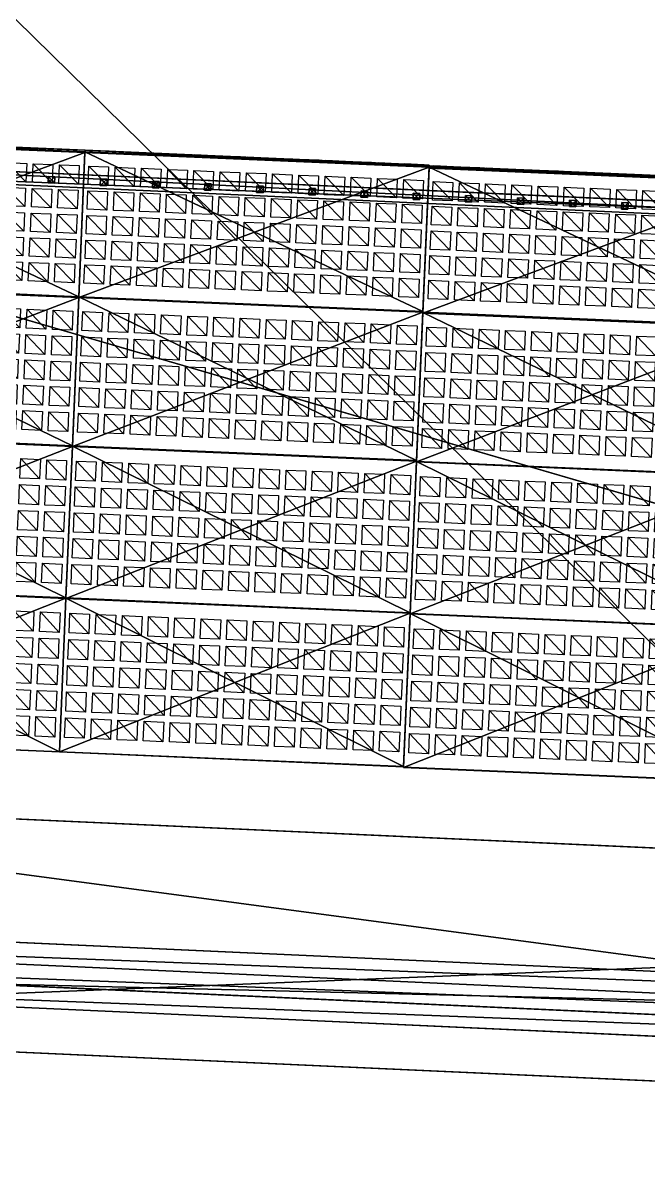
# Model space of a CAD drawing. Extents: x -372 to 678, y -263 to 741.
# Drawn here: x -68.9 to -64.06, y 77.26 to 86.15 of the extents above; entities that cross this region are included whole.
import ezdxf

# ---------------------------------------------------------------- set-up
doc = ezdxf.new("R2010")
doc.units = 0
doc.header["$LTSCALE"] = 0.0254
doc.layers.get('0').update_dxf_attribs({"linetype": 'CONTINUOUS'})
doc.layers.add('LOCATION_SNAPSHOT', color=144, linetype='CONTINUOUS')
doc.layers.add('LOCATION_TERRAIN', color=36, linetype='CONTINUOUS')

# ---------------------------------------------------------------- blocks, each defined once
blk = doc.blocks.new('SOLARCELL')
at = {"color": 0}
for p, q in [((0, 0), (0, 0.1524)), ((0, 0.1524), (0.1524, 0.1524)), ((0.1524, 0.1524), (0.1524, 0)), ((0.1524, 0), (0, 0))]:
    blk.add_line(p, q, dxfattribs=at)
mesh = blk.add_polyface(dxfattribs=at)
corners = [(0.1524, 0.1524), (0, 0), (0, 0.1524), (0.1524, 0)]
mesh.append_faces([[corners[k] for k in face] for face in [(0, 1, 2), (1, 0, 3)]], dxfattribs={"vtx0": -1, "color": 0})
blk = doc.blocks.new('GROUP_69')
at = {"color": 0}
for p in [(0, 2.4384), (0.2032, 2.4384), (0.4064, 2.4384), (0.6096, 2.4384), (0.8128, 2.4384), (0, 2.2352), (0.2032, 2.2352), (0.4064, 2.2352), (0.6096, 2.2352), (0.8128, 2.2352), (0, 2.032), (0.2032, 2.032), (0.4064, 2.032), (0.6096, 2.032), (0.8128, 2.032), (0, 1.8288), (0.2032, 1.8288), (0.4064, 1.8288), (0.6096, 1.8288), (0.8128, 1.8288), (0, 1.6256), (0.2032, 1.6256), (0.4064, 1.6256), (0.6096, 1.6256), (0.8128, 1.6256), (0, 1.4224), (0.2032, 1.4224), (0.4064, 1.4224), (0.6096, 1.4224), (0.8128, 1.4224), (0, 1.2192), (0.2032, 1.2192), (0.4064, 1.2192), (0.6096, 1.2192), (0.8128, 1.2192), (0, 1.016), (0.2032, 1.016), (0.4064, 1.016), (0.6096, 1.016), (0.8128, 1.016), (0, 0.8128), (0.2032, 0.8128), (0.4064, 0.8128), (0.6096, 0.8128), (0.8128, 0.8128), (0, 0.6096), (0.2032, 0.6096), (0.4064, 0.6096), (0.6096, 0.6096), (0.8128, 0.6096), (0, 0.4064), (0.2032, 0.4064), (0.4064, 0.4064), (0.6096, 0.4064), (0.8128, 0.4064), (0, 0.2032), (0.2032, 0.2032), (0.4064, 0.2032), (0.6096, 0.2032), (0.8128, 0.2032), (0, 0), (0.2032, 0), (0.4064, 0), (0.6096, 0), (0.8128, 0)]:
    blk.add_blockref('SOLARCELL', p, dxfattribs=at)
blk = doc.blocks.new('COMPLETEPANEL')
at = {"color": 254}
for p, q in [((0, 2.667, 0.0178), (1.1938, 2.667, 0.0178)), ((0, 0, 0.0178), (0, 2.667, 0.0178)), ((0, 0), (0, 2.667)), ((0, 0, 0.0178), (0, 2.667, 0.0178)), ((0, 2.667), (0, 2.667, 0.0178)), ((0, 2.667), (1.1938, 2.667)), ((0, 2.667), (0, 2.667, 0.0178)), ((0, 2.667, 0.0178), (1.1938, 2.667, 0.0178)), ((0, 0), (0, 2.667)), ((0, 2.667), (1.1938, 2.667)), ((1.1938, 2.667, 0.0178), (1.1938, 0, 0.0178)), ((1.1938, 2.667), (1.1938, 2.667, 0.0178)), ((1.1938, 2.667), (1.1938, 0)), ((1.1938, 2.667), (1.1938, 2.667, 0.0178)), ((1.1938, 2.667, 0.0178), (1.1938, 0, 0.0178)), ((1.1938, 2.667), (1.1938, 0)), ((1.1938, 0, 0.0178), (0, 0, 0.0178)), ((1.1938, 0), (0, 0)), ((1.1938, 0, 0.0178), (0, 0, 0.0178)), ((0, 0), (0, 0, 0.0178)), ((0, 0), (0, 0, 0.0178)), ((1.1938, 0), (0, 0)), ((1.1938, 0), (1.1938, 0, 0.0178)), ((1.1938, 0), (1.1938, 0, 0.0178))]:
    blk.add_line(p, q, dxfattribs=at)
at = {"color": 0}
blk.add_blockref('GROUP_69', (0.1126, 0.0405, 0.0178), dxfattribs=at)
at = {"color": 153}
mesh = blk.add_polyface(dxfattribs=at)
corners = [(0, 0, 0.0178), (1.1938, 2.667, 0.0178), (0, 2.667, 0.0178), (1.1938, 0, 0.0178)]
mesh.append_faces([[corners[k] for k in face] for face in [(0, 1, 2), (1, 0, 3)]], dxfattribs={"vtx0": -1, "color": 153})
at = {"color": 254}
mesh = blk.add_polyface(dxfattribs=at)
corners = [(0, 2.667, 0.0178), (0, 0), (0, 0, 0.0178), (0, 2.667)]
mesh.append_faces([[corners[k] for k in face] for face in [(0, 1, 2), (1, 0, 3)]], dxfattribs={"vtx0": -1, "color": 254})
mesh = blk.add_polyface(dxfattribs=at)
corners = [(0, 2.667, 0.0178), (1.1938, 2.667), (0, 2.667), (1.1938, 2.667, 0.0178)]
mesh.append_faces([[corners[k] for k in face] for face in [(0, 1, 2), (1, 0, 3)]], dxfattribs={"vtx0": -1, "color": 254})
mesh = blk.add_polyface(dxfattribs=at)
corners = [(0, 2.667), (1.1938, 0), (0, 0), (1.1938, 2.667)]
mesh.append_faces([[corners[k] for k in face] for face in [(0, 1, 2), (1, 0, 3)]], dxfattribs={"vtx0": -1, "color": 254})
mesh = blk.add_polyface(dxfattribs=at)
corners = [(1.1938, 2.667), (1.1938, 0, 0.0178), (1.1938, 0), (1.1938, 2.667, 0.0178)]
mesh.append_faces([[corners[k] for k in face] for face in [(0, 1, 2), (1, 0, 3)]], dxfattribs={"vtx0": -1, "color": 254})
mesh = blk.add_polyface(dxfattribs=at)
corners = [(1.1938, 0), (0, 0, 0.0178), (0, 0), (1.1938, 0, 0.0178)]
mesh.append_faces([[corners[k] for k in face] for face in [(0, 1, 2), (1, 0, 3)]], dxfattribs={"vtx0": -1, "color": 254})
blk = doc.blocks.new('PANELARC')
at = {"color": 0, "extrusion": (0.087156, 1.96512e-18, 0.996195), "rotation": 270}
blk.add_blockref('COMPLETEPANEL', (0, 0.0896, 1.0246), dxfattribs=at)
at = {"color": 0, "extrusion": (0.173648, 3.12792e-17, 0.984808), "rotation": 270}
blk.add_blockref('COMPLETEPANEL', (0, -1.0104, 1.117), dxfattribs=at)
at = {"color": 0, "extrusion": (0.258819, -4.13081e-17, 0.965926), "rotation": 270}
blk.add_blockref('COMPLETEPANEL', (0, -2.0985, 1.3049), dxfattribs=at)
at = {"color": 0, "extrusion": (0.34202, -2.06541e-17, 0.939693), "rotation": 270}
blk.add_blockref('COMPLETEPANEL', (0, -3.166, 1.5868), dxfattribs=at)
at = {"color": 0, "extrusion": (1, 0, -4.16334e-16), "rotation": 270}
for p in [(0, 0, 4.6396), (0, -1.1938, 4.6396)]:
    blk.add_blockref('COMPLETEPANEL', p, dxfattribs=at)
blk = doc.blocks.new('GROUP_74')
at = {"color": 0}
for p in [(0, 2.667), (0, 0)]:
    blk.add_blockref('PANELARC', p, dxfattribs=at)
blk = doc.blocks.new('GROUP_73')
at = {"color": 0}
blk.add_blockref('PANELARC', (0, 8.001), dxfattribs=at)
blk = doc.blocks.new('STATIONSOLAR_1')
at = {"color": 153}
for name, p, rotation in [('GROUP_74', (0.4309, 10.7606, 2.4043), 0.06407671514811036), ('GROUP_73', (0.4368, 0.0926, 2.3876), 0.06407671514810877)]:
    blk.add_blockref(name, p, dxfattribs=dict(at, rotation=rotation))
blk = doc.blocks.new('GROUP_38')
at = {"color": 0}
for p, q in [((21.0477, 6.8), (0.0052, 6.8)), ((0.0052, 6.8, 0.25), (21.0477, 6.8, 0.25)), ((21.0477, 6.8), (0.0052, 6.8)), ((0.0052, 6.8, 0.25), (21.0477, 6.8, 0.25)), ((20.5977, 5, 0.5), (0, 5, 0.5)), ((20.5977, 5, 0.5), (0, 5, 0.5)), ((20.5977, 5), (0.0052, 5)), ((0.0052, 5, 0.25), (20.5977, 5, 0.25)), ((20.5977, 5), (0.0052, 5)), ((20.5977, 5), (0.0052, 5)), ((0.0052, 5, 0.25), (20.5977, 5, 0.25)), ((0.0052, 5, 0.25), (20.5977, 5, 0.25)), ((20.5977, 0), (0, 0)), ((20.5977, 0, 0.5), (0, 0, 0.5)), ((20.5977, 0, 0.5), (0, 0, 0.5)), ((20.5977, 0), (0, 0))]:
    blk.add_line(p, q, dxfattribs=at)
at = {"color": 251}
mesh = blk.add_polyface(dxfattribs=at)
corners = [(21.0477, 6.8), (0.0052, 5), (0.0052, 6.8), (20.5977, 5), (21.0477, 5)]
mesh.append_faces([[corners[k] for k in face] for face in [(0, 1, 2), (3, 0, 4)]], dxfattribs={"vtx0": -1, "color": 251})
mesh.append_faces([[corners[k] for k in face] for face in [(1, 0, 3)]], dxfattribs={"vtx0": -1, "vtx1": -1, "color": 251})
mesh = blk.add_polyface(dxfattribs=at)
corners = [(0.0052, 6.8, 0.25), (21.0477, 6.8), (0.0052, 6.8), (21.0477, 6.8, 0.25)]
mesh.append_faces([[corners[k] for k in face] for face in [(0, 1, 2), (1, 0, 3)]], dxfattribs={"vtx0": -1, "color": 251})
mesh = blk.add_polyface(dxfattribs=at)
corners = [(20.5977, 5, 0.25), (0.0052, 6.8, 0.25), (0.0052, 5, 0.25), (21.0477, 6.8, 0.25), (21.0477, 5, 0.25)]
mesh.append_faces([[corners[k] for k in face] for face in [(0, 1, 2), (3, 0, 4)]], dxfattribs={"vtx0": -1, "color": 251})
mesh.append_faces([[corners[k] for k in face] for face in [(1, 0, 3)]], dxfattribs={"vtx0": -1, "vtx1": -1, "color": 251})
at = {"color": 0}
mesh = blk.add_polyface(dxfattribs=at)
corners = [(20.5977, 0, 0.5), (0, 5, 0.5), (0, 0, 0.5), (20.5977, 5, 0.5)]
mesh.append_faces([[corners[k] for k in face] for face in [(0, 1, 2), (1, 0, 3)]], dxfattribs={"vtx0": -1, "color": 0})
mesh = blk.add_polyface(dxfattribs=at)
corners = [(0.0052, 5), (0, 0), (0, 5), (20.5977, 0), (20.5977, 5)]
mesh.append_faces([[corners[k] for k in face] for face in [(0, 1, 2), (3, 0, 4)]], dxfattribs={"vtx0": -1, "color": 0})
mesh.append_faces([[corners[k] for k in face] for face in [(1, 0, 3)]], dxfattribs={"vtx0": -1, "vtx1": -1, "color": 0})
mesh = blk.add_polyface(dxfattribs=at)
corners = [(0, 5, 0.5), (0.0052, 5, 0.25), (0, 5, 0.25), (20.5977, 5, 0.25), (20.5977, 5, 0.5)]
mesh.append_faces([[corners[k] for k in face] for face in [(0, 1, 2), (3, 0, 4)]], dxfattribs={"vtx0": -1, "color": 0})
mesh.append_faces([[corners[k] for k in face] for face in [(1, 0, 3)]], dxfattribs={"vtx0": -1, "vtx1": -1, "color": 0})
mesh = blk.add_polyface(dxfattribs=at)
corners = [(0.0052, 5, 0.25), (20.5977, 5), (0.0052, 5), (20.5977, 5, 0.25)]
mesh.append_faces([[corners[k] for k in face] for face in [(0, 1, 2), (1, 0, 3)]], dxfattribs={"vtx0": -1, "color": 0})
mesh = blk.add_polyface(dxfattribs=at)
corners = [(20.5977, 0, 0.5), (0, 0), (20.5977, 0), (0, 0, 0.5)]
mesh.append_faces([[corners[k] for k in face] for face in [(0, 1, 2), (1, 0, 3)]], dxfattribs={"vtx0": -1, "color": 0})
blk = doc.blocks.new('GROUP_37')
at = {"color": 0}
for p, q in [((20.5977, 0.1), (0, 0.1)), ((20.5977, 0.1, 0.05), (0, 0.1, 0.05)), ((20.5977, 0.1, 0.05), (0, 0.1, 0.05)), ((20.5977, 0.1), (0, 0.1)), ((20.5977, 0), (0, 0)), ((20.5977, 0), (0, 0)), ((20.5977, 0, 0.05), (0, 0, 0.05)), ((20.5977, 0, 0.05), (0, 0, 0.05))]:
    blk.add_line(p, q, dxfattribs=at)
mesh = blk.add_polyface(dxfattribs=at)
corners = [(20.5977, 0.1), (0, 0), (0, 0.1), (20.5977, 0)]
mesh.append_faces([[corners[k] for k in face] for face in [(0, 1, 2), (1, 0, 3)]], dxfattribs={"vtx0": -1, "color": 0})
mesh = blk.add_polyface(dxfattribs=at)
corners = [(20.5977, 0, 0.05), (0, 0.1, 0.05), (0, 0, 0.05), (20.5977, 0.1, 0.05)]
mesh.append_faces([[corners[k] for k in face] for face in [(0, 1, 2), (1, 0, 3)]], dxfattribs={"vtx0": -1, "color": 0})
mesh = blk.add_polyface(dxfattribs=at)
corners = [(0, 0.1, 0.05), (20.5977, 0.1), (0, 0.1), (20.5977, 0.1, 0.05)]
mesh.append_faces([[corners[k] for k in face] for face in [(0, 1, 2), (1, 0, 3)]], dxfattribs={"vtx0": -1, "color": 0})
mesh = blk.add_polyface(dxfattribs=at)
corners = [(20.5977, 0, 0.05), (0, 0), (20.5977, 0), (0, 0, 0.05)]
mesh.append_faces([[corners[k] for k in face] for face in [(0, 1, 2), (1, 0, 3)]], dxfattribs={"vtx0": -1, "color": 0})
blk = doc.blocks.new('GROUP_43')
at = {"color": 0}
for p, q in [((0, 0.05), (0, 0)), ((0, 0.05, 1.05), (0, 0, 1.05)), ((0, 0.05), (0, 0.05, 1.05)), ((0.05, 0.05, 1.05), (0, 0.05, 1.05)), ((0, 0.05, 1.05), (0, 0, 1.05)), ((0.05, 0.05), (0, 0.05)), ((0, 0.05), (0, 0.05, 1.05)), ((0.05, 0.05, 1.05), (0, 0.05, 1.05)), ((0.05, 0.05), (0, 0.05)), ((0, 0.05), (0, 0)), ((0, 0), (0, 0, 1.05)), ((0, 0, 1.05), (0.05, 0, 1.05)), ((0, 0), (0.05, 0)), ((0, 0, 1.05), (0.05, 0, 1.05)), ((0, 0), (0, 0, 1.05)), ((0, 0), (0.05, 0)), ((0.05, 0, 1.05), (0.05, 0.05, 1.05)), ((0.05, 0), (0.05, 0.05)), ((0.05, 0.05), (0.05, 0.05, 1.05)), ((0.05, 0, 1.05), (0.05, 0.05, 1.05)), ((0.05, 0.05), (0.05, 0.05, 1.05)), ((0.05, 0), (0.05, 0.05)), ((0.05, 0), (0.05, 0, 1.05)), ((0.05, 0), (0.05, 0, 1.05))]:
    blk.add_line(p, q, dxfattribs=at)
mesh = blk.add_polyface(dxfattribs=at)
corners = [(0, 0.05, 1.05), (0, 0), (0, 0, 1.05), (0, 0.05)]
mesh.append_faces([[corners[k] for k in face] for face in [(0, 1, 2), (1, 0, 3)]], dxfattribs={"vtx0": -1, "color": 0})
mesh = blk.add_polyface(dxfattribs=at)
corners = [(0.05, 0, 1.05), (0, 0.05, 1.05), (0, 0, 1.05), (0.05, 0.05, 1.05)]
mesh.append_faces([[corners[k] for k in face] for face in [(0, 1, 2), (1, 0, 3)]], dxfattribs={"vtx0": -1, "color": 0})
mesh = blk.add_polyface(dxfattribs=at)
corners = [(0, 0.05, 1.05), (0.05, 0.05), (0, 0.05), (0.05, 0.05, 1.05)]
mesh.append_faces([[corners[k] for k in face] for face in [(0, 1, 2), (1, 0, 3)]], dxfattribs={"vtx0": -1, "color": 0})
mesh = blk.add_polyface(dxfattribs=at)
corners = [(0.05, 0.05), (0, 0), (0, 0.05), (0.05, 0)]
mesh.append_faces([[corners[k] for k in face] for face in [(0, 1, 2), (1, 0, 3)]], dxfattribs={"vtx0": -1, "color": 0})
mesh = blk.add_polyface(dxfattribs=at)
corners = [(0.05, 0, 1.05), (0, 0), (0.05, 0), (0, 0, 1.05)]
mesh.append_faces([[corners[k] for k in face] for face in [(0, 1, 2), (1, 0, 3)]], dxfattribs={"vtx0": -1, "color": 0})
mesh = blk.add_polyface(dxfattribs=at)
corners = [(0.05, 0.05), (0.05, 0, 1.05), (0.05, 0), (0.05, 0.05, 1.05)]
mesh.append_faces([[corners[k] for k in face] for face in [(0, 1, 2), (1, 0, 3)]], dxfattribs={"vtx0": -1, "color": 0})
blk = doc.blocks.new('GROUP0_1')
at = {"color": 252, "rotation": 90}
blk.add_blockref('GROUP_43', (5.875, -0.025, -2.85), dxfattribs=at)
blk = doc.blocks.new('GROUP62_8')
at = {"color": 252, "rotation": 359.6152762952026}
blk.add_blockref('GROUP_38', (19.3844, -5.9478, 4.65), dxfattribs=at)
at = {"color": 252, "xscale": 1.038832774990992, "rotation": 359.6152762952026}
blk.add_blockref('GROUP_37', (19.3844, -5.9478, 6.2), dxfattribs=at)
at = {"color": 0, "rotation": 269.6152762952026}
for p in [(30.7323, -0.1238, 8), (31.1362, -0.1265, 8), (31.54, -0.1292, 8), (31.9439, -0.132, 8), (32.3478, -0.1347, 8), (32.7516, -0.1374, 8), (33.1555, -0.1401, 8), (33.5594, -0.1428, 8), (33.9633, -0.1455, 8), (34.3671, -0.1482, 8), (34.771, -0.1509, 8), (35.1749, -0.1537, 8)]:
    blk.add_blockref('GROUP0_1', p, dxfattribs=at)
blk = doc.blocks.new('GROUP61_4')
at = {"color": 0}
blk.add_blockref('GROUP62_8', (0, 0), dxfattribs=at)
blk = doc.blocks.new('STATIONWITHCANOPY_3')
at = {"color": 0, "rotation": 0.2964109805245421}
blk.add_blockref('GROUP61_4', (-18.7792, 5.7123, 0.98), dxfattribs=at)
blk = doc.blocks.new('STATIONWITHCANOPY')
at = {"color": 0}
blk.add_blockref('STATIONWITHCANOPY_3', (0, 0), dxfattribs=at)
at = {"color": 0, "rotation": 270}
blk.add_blockref('STATIONSOLAR_1', (2.7051, 4.7359, 5.29), dxfattribs=at)
blk = doc.blocks.new('LOCATION_SNAPSHOT')
at = {"color": 8}
mesh = blk.add_polyface(dxfattribs=at)
corners = [(-369.3084, -262.9446), (369.3059, 262.9472), (-371.8207, 259.3767), (371.8242, -259.3771)]
mesh.append_faces([[corners[k] for k in face] for face in [(0, 1, 2), (1, 0, 3)]], dxfattribs={"vtx0": -1, "color": 8})
blk = doc.blocks.new('LOCATION_TERRAIN')
at = {"color": 8}
mesh = blk.add_polyface(dxfattribs=at)
corners = [(-56.8861, 74.3448, -5.9795), (-56.946, 86.781, -6.4312), (-69.5075, 86.7206, -6.6019)]
mesh.append_faces([[corners[k] for k in face] for face in [(0, 1, 2)]], dxfattribs={"color": 8})
mesh = blk.add_polyface(dxfattribs=at)
corners = [(-56.8861, 74.3448, -5.9795), (-69.5075, 86.7206, -6.6019), (-69.4476, 74.2843, -6.273)]
mesh.append_faces([[corners[k] for k in face] for face in [(0, 1, 2)]], dxfattribs={"color": 8})
blk = doc.blocks.new('GROUP_65')
at = {"color": 0}
for p, q in [((23.8646, 0.25, -0.25), (0, 0.25, -0.25)), ((23.8646, 0.25, 0.25), (0, 0.25, 0.25)), ((23.8646, 0.25, 0.25), (0, 0.25, 0.25)), ((23.8646, 0.25, -0.25), (0, 0.25, -0.25)), ((23.8646, 0.0833, -0.25), (0, 0.0833, -0.25)), ((23.8646, 0.0833, -0.25), (0, 0.0833, -0.25)), ((23.8646, 0.0833), (0, 0.0833)), ((23.8646, 0.0833), (0, 0.0833)), ((23.8646, -0.0833), (0, -0.0833)), ((23.8646, -0.0833), (0, -0.0833)), ((23.8646, -0.0833, -0.25), (0, -0.0833, -0.25)), ((23.8646, -0.0833, -0.25), (0, -0.0833, -0.25)), ((23.8646, -0.25, -0.25), (0, -0.25, -0.25)), ((23.8646, -0.25, -0.25), (0, -0.25, -0.25)), ((23.8646, -0.25, 0.25), (0, -0.25, 0.25)), ((23.8646, -0.25, 0.25), (0, -0.25, 0.25))]:
    blk.add_line(p, q, dxfattribs=at)
mesh = blk.add_polyface(dxfattribs=at)
corners = [(23.8646, 0.25, -0.25), (0, 0.0833, -0.25), (0, 0.25, -0.25), (23.8646, 0.0833, -0.25)]
mesh.append_faces([[corners[k] for k in face] for face in [(0, 1, 2), (1, 0, 3)]], dxfattribs={"vtx0": -1, "color": 0})
mesh = blk.add_polyface(dxfattribs=at)
corners = [(0, -0.25, 0.25), (23.8646, 0.25, 0.25), (0, 0.25, 0.25), (23.8646, -0.25, 0.25)]
mesh.append_faces([[corners[k] for k in face] for face in [(0, 1, 2), (1, 0, 3)]], dxfattribs={"vtx0": -1, "color": 0})
mesh = blk.add_polyface(dxfattribs=at)
corners = [(0, 0.25, 0.25), (23.8646, 0.25, -0.25), (0, 0.25, -0.25), (23.8646, 0.25, 0.25)]
mesh.append_faces([[corners[k] for k in face] for face in [(0, 1, 2), (1, 0, 3)]], dxfattribs={"vtx0": -1, "color": 0})
mesh = blk.add_polyface(dxfattribs=at)
corners = [(23.8646, 0.0833), (0, 0.0833, -0.25), (23.8646, 0.0833, -0.25), (0, 0.0833)]
mesh.append_faces([[corners[k] for k in face] for face in [(0, 1, 2), (1, 0, 3)]], dxfattribs={"vtx0": -1, "color": 0})
mesh = blk.add_polyface(dxfattribs=at)
corners = [(23.8646, 0.0833), (0, -0.0833), (0, 0.0833), (23.8646, -0.0833)]
mesh.append_faces([[corners[k] for k in face] for face in [(0, 1, 2), (1, 0, 3)]], dxfattribs={"vtx0": -1, "color": 0})
mesh = blk.add_polyface(dxfattribs=at)
corners = [(0, -0.0833), (23.8646, -0.0833, -0.25), (0, -0.0833, -0.25), (23.8646, -0.0833)]
mesh.append_faces([[corners[k] for k in face] for face in [(0, 1, 2), (1, 0, 3)]], dxfattribs={"vtx0": -1, "color": 0})
mesh = blk.add_polyface(dxfattribs=at)
corners = [(23.8646, -0.0833, -0.25), (0, -0.25, -0.25), (0, -0.0833, -0.25), (23.8646, -0.25, -0.25)]
mesh.append_faces([[corners[k] for k in face] for face in [(0, 1, 2), (1, 0, 3)]], dxfattribs={"vtx0": -1, "color": 0})
mesh = blk.add_polyface(dxfattribs=at)
corners = [(23.8646, -0.25, 0.25), (0, -0.25, -0.25), (23.8646, -0.25, -0.25), (0, -0.25, 0.25)]
mesh.append_faces([[corners[k] for k in face] for face in [(0, 1, 2), (1, 0, 3)]], dxfattribs={"vtx0": -1, "color": 0})
blk = doc.blocks.new('GROUP2_3')
at = {"color": 9}
blk.add_blockref('GROUP_65', (0, 0), dxfattribs=at)
blk = doc.blocks.new('GROUP1_2')
at = {"color": 0}
blk.add_blockref('GROUP2_3', (0, 0), dxfattribs=at)

msp = doc.modelspace()

# ---------------------------------------------------------------- block references
at = {"color": 0}
for name, p, rotation in [('STATIONWITHCANOPY', (-52.3083, 84.1066, -5.5876), 177.4883127242729), ('GROUP1_2', (-53.4351, 78.082, 2.6124), 177.3999999999999)]:
    msp.add_blockref(name, p, dxfattribs=dict(at, rotation=rotation))
at = {"layer": 'LOCATION_SNAPSHOT', "color": 0}
msp.add_blockref('LOCATION_SNAPSHOT', (0, 0), dxfattribs=at)
at = {"layer": 'LOCATION_TERRAIN', "color": 0}
msp.add_blockref('LOCATION_TERRAIN', (0, 0), dxfattribs=at)

doc.saveas('drawing.dxf')
